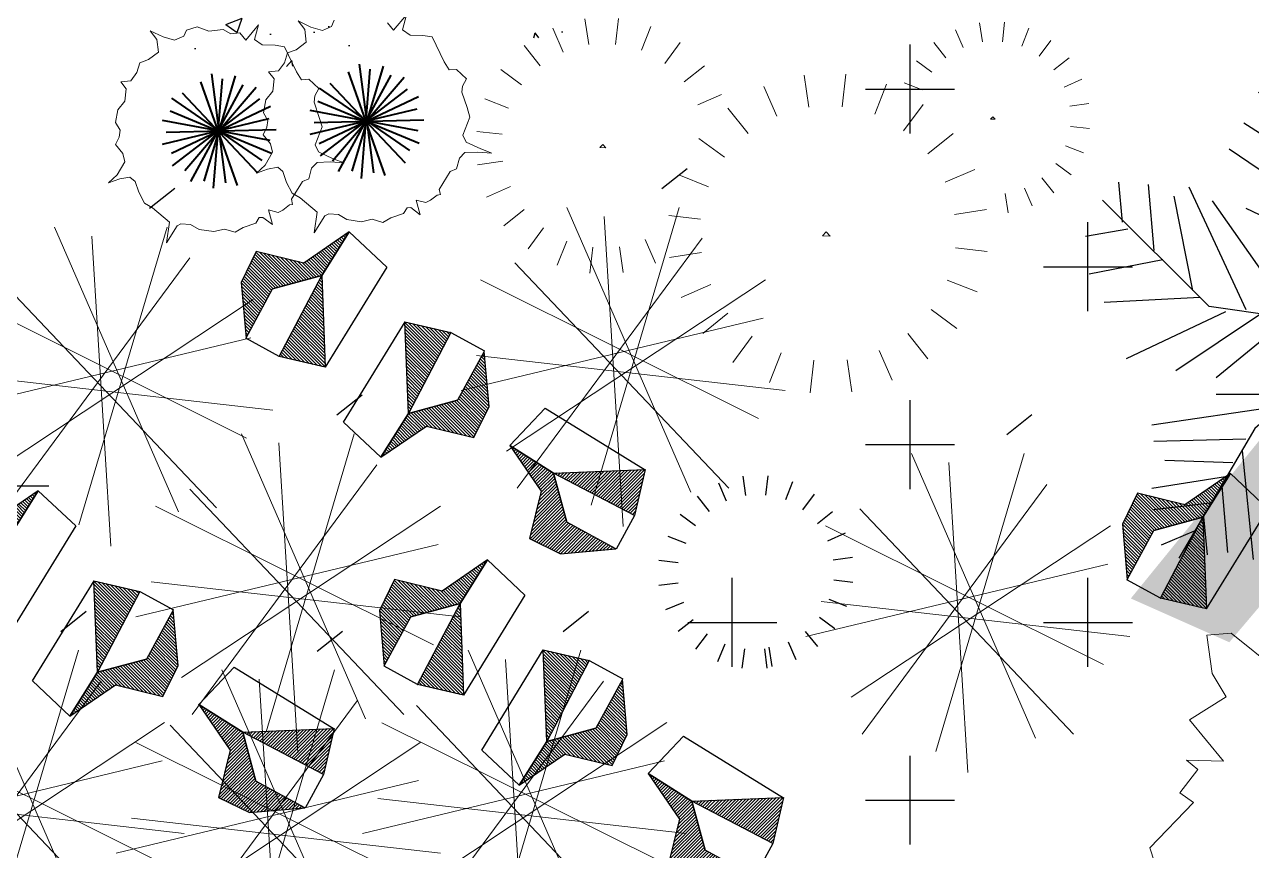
# Model space of a CAD drawing. Header units: millimetres. Extents: x 1933 to 24107, y 1228 to 18074.
# Drawn here: x 18080 to 19422, y 2620 to 3523 of the extents above; entities that cross this region are included whole.
import ezdxf

# ---------------------------------------------------------------- set-up
doc = ezdxf.new("R2010")
doc.units = ezdxf.units.MM
doc.layers.add('marc det', color=74, linetype='Continuous', lineweight=18)
doc.styles.add('ATTR', font='romans.shx', dxfattribs={"width": 0.8, "height": 0.470416})

# ---------------------------------------------------------------- blocks, each defined once
blk = doc.blocks.new('Tree Clump 1')
for p, q in [((35.416, 90.295), (33.513, 97.397)), ((42.83, 98.624), (42.83, 91.424)), ((50.244, 90.295), (52.148, 97.397)), ((28.462, 87.511), (24.83, 93.801)), ((57.198, 87.511), (60.83, 93.801)), ((22.519, 82.936), (17.374, 88.08)), ((63.142, 82.936), (68.286, 88.08)), ((17.938, 76.995), (11.653, 80.624)), ((67.722, 76.995), (74.007, 80.624)), ((14.976, 70.088), (8.057, 71.942)), ((70.684, 70.088), (77.603, 71.942)), ((6.83, 62.624), (14.03, 62.624)), ((78.83, 62.624), (71.63, 62.624)), ((-11.528, 45.743), (-14.699, 57.58)), ((0.83, 59.624), (0.83, 47.624)), ((13.188, 45.743), (16.359, 57.58)), ((70.684, 55.161), (77.603, 53.307)), ((-23.117, 41.102), (-29.17, 51.586)), ((24.777, 41.102), (30.83, 51.586)), ((-99.056, 36.519), (-101.593, 45.989)), ((-89.17, 47.624), (-89.17, 38.024)), ((-79.284, 36.519), (-76.746, 45.989)), ((67.722, 48.253), (74.007, 44.624)), ((-33.023, 33.477), (-41.596, 42.051)), ((34.683, 33.477), (43.256, 42.051)), ((63.142, 42.313), (68.286, 37.168)), ((-108.328, 32.806), (-113.17, 41.193)), ((-70.012, 32.806), (-65.17, 41.193)), ((57.198, 37.738), (60.83, 31.447)), ((-116.252, 26.706), (-123.111, 33.565)), ((-62.088, 26.706), (-55.229, 33.565)), ((-40.656, 23.576), (-51.132, 29.624)), ((42.316, 23.576), (52.792, 29.624)), ((-122.359, 18.786), (-130.739, 23.624)), ((-45.593, 12.063), (-57.125, 15.153)), ((47.253, 12.063), (58.785, 15.153)), ((-126.309, 9.575), (-135.534, 12.047)), ((-137.17, -0.376), (-127.57, -0.376)), ((-59.17, -0.376), (-47.17, -0.376)), ((60.83, -0.376), (48.83, -0.376)), ((-126.309, -10.327), (-135.534, -12.799)), ((-45.593, -12.815), (-57.125, -15.905)), ((47.253, -12.815), (58.785, -15.905)), ((-122.359, -19.538), (-130.739, -24.376)), ((-116.252, -27.458), (-123.111, -34.317)), ((-62.088, -27.458), (-55.229, -34.317)), ((-40.656, -24.328), (-51.132, -30.376)), ((42.316, -24.328), (52.792, -30.376)), ((-108.328, -33.558), (-113.17, -41.945)), ((-70.012, -33.558), (-65.17, -41.945)), ((-33.023, -34.229), (-41.596, -42.802)), ((34.683, -34.229), (43.256, -42.802)), ((-99.056, -37.271), (-101.593, -46.74)), ((-89.17, -48.376), (-89.17, -38.776)), ((-79.284, -37.271), (-76.746, -46.74)), ((-23.117, -41.854), (-29.17, -52.337)), ((24.777, -41.854), (30.83, -52.337)), ((-11.528, -46.495), (-14.699, -58.331)), ((0.83, -60.376), (0.83, -48.376)), ((13.188, -46.495), (16.359, -58.331))]:
    blk.add_line(p, q)
for points in [[(42.332, 62.85), (41.874, 61.676), (43.476, 62.263)], [(0, 0), (-0.763, -1.956), (1.907, -0.978)], [(-89.834, -0.075), (-90.444, -1.64), (-88.309, -0.857)]]:
    blk.add_lwpolyline(points, close=True)
at = {"style": 'ATTR', "width": 0.8, "flags": 9}
blk.add_attdef('ESTCODE', (0, 0), '', height=0.000432, dxfattribs=at)
blk = doc.blocks.new('stoun')
at = {"color": 49, "lineweight": -2}
for p, q in [((98342.5, 26377.7), (98557.9, 26728.3)), ((98569.6, 26407.8), (98557.4, 26728.3)), ((98675.1, 26608.8), (98557.4, 26726.5)), ((98671.2, 26601.4), (98557.9, 26714.7)), ((98667.3, 26593.9), (98558.3, 26702.9)), ((98679, 26616.2), (98569.8, 26725.4)), ((98682.9, 26623.7), (98584.6, 26722)), ((98686.8, 26631.1), (98599.4, 26718.5)), ((98690.7, 26638.5), (98614.1, 26715.1)), ((98694.6, 26646), (98628.9, 26711.7)), ((98698.5, 26653.4), (98643.6, 26708.3)), ((98702.4, 26660.8), (98658.4, 26704.8)), ((98663.4, 26586.5), (98558.8, 26691.1)), ((98659.5, 26579.1), (98559.2, 26679.3)), ((98655.6, 26571.6), (98559.7, 26667.5)), ((98706.3, 26668.3), (98673.2, 26701.4)), ((98710.2, 26675.7), (98687.9, 26698)), ((98714.1, 26683.1), (98702.7, 26694.5)), ((98718, 26690.6), (98717.5, 26691.1)), ((98718.2, 26690.9), (98835.7, 26626.9)), ((98651.7, 26564.2), (98560.1, 26655.7)), ((98647.8, 26556.8), (98560.6, 26644)), ((98643.9, 26549.3), (98561, 26632.2)), ((98640, 26541.9), (98561.5, 26620.4)), ((98835.2, 26618.7), (98832.6, 26621.3)), ((98636.1, 26534.5), (98561.9, 26608.6)), ((98632.2, 26527), (98562.4, 26596.8)), ((98628.3, 26519.6), (98562.8, 26585)), ((98841.8, 26544.1), (98808.6, 26577.3)), ((98840.7, 26556.5), (98812.6, 26584.6)), ((98839.6, 26569), (98816.6, 26592)), ((98838.5, 26581.4), (98820.6, 26599.3)), ((98837.4, 26593.8), (98824.6, 26606.6)), ((98836.3, 26606.3), (98828.6, 26614)), ((98624.4, 26512.2), (98563.3, 26573.3)), ((98620.5, 26504.7), (98563.7, 26561.5)), ((98616.6, 26497.3), (98564.2, 26549.7)), ((98612.7, 26489.9), (98564.6, 26537.9)), ((98848.4, 26469.5), (98784.6, 26533.3)), ((98847.3, 26482), (98788.6, 26540.6)), ((98846.2, 26494.4), (98792.6, 26548)), ((98845.1, 26506.8), (98796.6, 26555.3)), ((98844, 26519.2), (98800.6, 26562.6)), ((98842.9, 26531.7), (98804.6, 26570)), ((98608.8, 26482.4), (98565.1, 26526.1)), ((98604.9, 26475), (98565.5, 26514.3)), ((98601, 26467.6), (98566, 26502.6)), ((98597.1, 26460.1), (98566.4, 26490.8)), ((98840.7, 26409.2), (98760.6, 26489.3)), ((98844.4, 26416.8), (98764.6, 26496.6)), ((98848.2, 26424.4), (98768.6, 26503.9)), ((98851.7, 26432.2), (98772.6, 26511.3)), ((98850.6, 26444.7), (98776.6, 26518.6)), ((98849.5, 26457.1), (98780.6, 26525.9)), ((98593.2, 26452.7), (98566.9, 26479)), ((98589.3, 26445.3), (98567.3, 26467.2)), ((98585.4, 26437.8), (98567.8, 26455.4)), ((98569.6, 26407.8), (98741.6, 26454.3)), ((98811, 26348.3), (98712.7, 26446.5)), ((98814.7, 26355.9), (98721.7, 26448.9)), ((98818.4, 26363.5), (98730.6, 26451.3)), ((98822.1, 26371.1), (98739.5, 26453.7)), ((98825.8, 26378.7), (98744.6, 26459.9)), ((98829.6, 26386.3), (98748.6, 26467.3)), ((98833.3, 26394), (98752.6, 26474.6)), ((98837, 26401.6), (98756.6, 26481.9)), ((98473.4, 26254.3), (98569.6, 26407.8)), ((98581.5, 26430.4), (98568.2, 26443.6)), ((98577.6, 26423), (98568.7, 26431.9)), ((98573.7, 26415.5), (98569.1, 26420.1)), ((98569.8, 26408.1), (98569.6, 26408.3)), ((98621.7, 26356.2), (98570, 26407.9)), ((98628.4, 26360.8), (98578.9, 26410.3)), ((98638.2, 26362.3), (98587.8, 26412.7)), ((98653.2, 26358.7), (98596.8, 26415.1)), ((98668.1, 26355.1), (98605.7, 26417.5)), ((98683.1, 26351.5), (98614.6, 26420)), ((98698, 26347.8), (98623.5, 26422.4)), ((98713, 26344.2), (98632.4, 26424.8)), ((98728, 26340.6), (98641.4, 26427.2)), ((98742.9, 26337), (98650.3, 26429.6)), ((98757.9, 26333.3), (98659.2, 26432)), ((98772.8, 26329.7), (98668.1, 26434.4)), ((98787.8, 26326.1), (98677.1, 26436.8)), ((98799.8, 26325.4), (98686, 26439.2)), ((98803.5, 26333), (98694.9, 26441.7)), ((98807.2, 26340.7), (98703.8, 26444.1)), ((98473.4, 26254.3), (98342.5, 26377.7)), ((98574.6, 26323.9), (98539.2, 26359.3)), ((98581.4, 26328.5), (98543.6, 26366.3)), ((98588.1, 26333.1), (98548, 26373.2)), ((98594.8, 26337.7), (98552.3, 26380.2)), ((98601.5, 26342.4), (98556.7, 26387.2)), ((98608.2, 26347), (98561.1, 26394.2)), ((98615, 26351.6), (98565.4, 26401.1)), ((98534.3, 26296.2), (98513, 26317.5)), ((98541.1, 26300.8), (98517.4, 26324.5)), ((98547.8, 26305.4), (98521.8, 26331.4)), ((98554.5, 26310), (98526.1, 26338.4)), ((98561.2, 26314.7), (98530.5, 26345.4)), ((98567.9, 26319.3), (98534.9, 26352.3)), ((98494, 26268.5), (98486.8, 26275.7)), ((98500.8, 26273.1), (98491.2, 26282.7)), ((98507.5, 26277.7), (98495.6, 26289.6)), ((98514.2, 26282.3), (98499.9, 26296.6)), ((98520.9, 26287), (98504.3, 26303.6)), ((98527.6, 26291.6), (98508.7, 26310.5)), ((98473.9, 26254.6), (98473.7, 26254.8)), ((98480.6, 26259.3), (98478.1, 26261.8)), ((98487.3, 26263.9), (98482.5, 26268.7))]:
    blk.add_line(p, q, dxfattribs=at)
for points in [[(98557.4, 26728.3), (98718.2, 26690.9), (98569.6, 26407.8), (98557.4, 26728.3)], [(98473.4, 26254.3), (98632.6, 26363.7), (98798.8, 26323.4), (98851.7, 26431.7), (98834.7, 26625.1), (98741.6, 26454.3), (98569.6, 26407.8), (98473.4, 26254.3)]]:
    blk.add_lwpolyline(points, dxfattribs=at)
blk = doc.blocks.new('pzzzzzzzzz')
at = {"layer": 'marc det', "color": 85, "lineweight": 0}
for p, q in [((-11.87, 110.3), (16.91, -81.7)), ((56.07, 92.13), (-45.29, -73.45)), ((-29.44, -91.45), (9.18, 98.82)), ((40.62, -85.29), (-52.09, 85.29)), ((-75.6, 80.55), (69.86, -48.02)), ((-87.07, -51.13), (64.82, 69.8)), ((90.33, -35.54), (-90.33, 35.54)), ((96.44, 34.53), (-87.65, -27.16)), ((-105.3, 16.8), (88.78, 11.81))]:
    blk.add_line(p, q, dxfattribs=at)
blk = doc.blocks.new('fff')
at = {"color": 93}
for p, q in [((80799.9, 23710.9), (80683.3, 24344.1)), ((80686.8, 24306.7), (80654.6, 24332.5)), ((80698.9, 24286.1), (80727, 24332.5)), ((80702.9, 24234.5), (80610.4, 24296.4)), ((80715, 24193.2), (80771.3, 24260.3)), ((80719, 24152), (80558.1, 24229.3)), ((80735.1, 24110.7), (80851.8, 24244.8)), ((80743.1, 24017.9), (80916.2, 24229.3)), ((80743.1, 24023), (80525.9, 24162.3)), ((80767.3, 23894.1), (80896, 24131.3)), ((80759.2, 23925), (80493.7, 24105.5)), ((81099.8, 23810.9), (81333.1, 24110.8)), ((81101.3, 23811.5), (81145.5, 24110.7)), ((81290.4, 24115.9), (81302.4, 24074.6)), ((81044.9, 23790.9), (81105.3, 24069.4)), ((81189.8, 24074.6), (81213.9, 23961.1)), ((81230, 24090.1), (81266.2, 24028.2)), ((80980.5, 23775.4), (81057, 24059.1)), ((81153.6, 24054), (81161.6, 23894.1)), ((81286.3, 24043.6), (81366.8, 24054)), ((80260.3, 23945.6), (80252.3, 24033.3)), ((80316.6, 24028.2), (80328.7, 23883.7)), ((80405.2, 24023), (80529.9, 23754.8)), ((80450.1, 23760.9), (80216.8, 23994.2)), ((80373, 24002.4), (80413.2, 23796.1)), ((80638.5, 23734.2), (80457.5, 23992.1)), ((80787.4, 23785.7), (80900.1, 24007.5)), ((80912.1, 23749.6), (80996.6, 24002.4)), ((81250.1, 23997.2), (81342.7, 23986.9)), ((80529.9, 23976.6), (80767.3, 23863.1)), ((80843.7, 23729), (80924.2, 23981.7)), ((80272.4, 23930.2), (80179.8, 23914.7)), ((81201.8, 23930.2), (81334.6, 23909.5)), ((81169.6, 23894.1), (81342.7, 23832.2)), ((80348.8, 23863.1), (80187.9, 23832.2)), ((80570.1, 23863.1), (80787.4, 23765.1)), ((81129.4, 23847.6), (81334.6, 23780.6)), ((80799.9, 23710.9), (81099.8, 23810.9)), ((80429.3, 23780.6), (80220.1, 23770.3)), ((81000.7, 23775.4), (81189.8, 23672.3)), ((81069.1, 23796.1), (81318.5, 23729)), ((80485.6, 23749.6), (80268.4, 23646.5)), ((80799.9, 23710.9), (80450.1, 23760.9)), ((80924.2, 23749.6), (81141.5, 23646.5)), ((80562.1, 23744.5), (80377, 23620.7)), ((80622.4, 23734.2), (80465.5, 23605.2)), ((80727, 23723.8), (80562.1, 23620.7)), ((80871.9, 23729), (81089.2, 23615.5)), ((80799.9, 23710.9), (80550, 23494.4)), ((80799.9, 23710.9), (80999.9, 23461)), ((80747.2, 23672.3), (80759.2, 23548.5)), ((80827.6, 23677.4), (80783.4, 23486.6)), ((80819.6, 23682.6), (81069.1, 23605.2)), ((80727, 23646.5), (80578.2, 23600)), ((80855.8, 23641.3), (80823.6, 23424.7)), ((80694.9, 23615.5), (80731.1, 23450.4)), ((80650.6, 23584.6), (80702.9, 23347.3)), ((80900.1, 23584.6), (80839.7, 23311.2)), ((80884, 23610.4), (81157.6, 23548.5)), ((80630.5, 23569.1), (80465.5, 23569.1)), ((80606.3, 23543.3), (80324.7, 23502)), ((80610.4, 23543.3), (80658.7, 23264.7)), ((80936.3, 23543.3), (81209.9, 23502)), ((80570.1, 23507.2), (80602.3, 23218.3)), ((80956.4, 23522.7), (80871.9, 23264.7)), ((80550, 23494.4), (80383.4, 23211.1)), ((80980.5, 23491.7), (81201.8, 23455.6)), ((80529.9, 23471.1), (80328.7, 23465.9)), ((81000.7, 23460.8), (80892, 23202.8)), ((80999.9, 23461), (81099.8, 23127.8)), ((81004.7, 23460.8), (81250.1, 23388.5)), ((80501.7, 23419.5), (80352.8, 23424.7)), ((80521.8, 23445.3), (80546, 23208)), ((81012.7, 23429.8), (81230, 23342.1)), ((80485.6, 23388.5), (80324.7, 23362.8)), ((81024.8, 23373.1), (80976.5, 23213.2)), ((80477.6, 23367.9), (80489.7, 23223.5)), ((81036.9, 23347.3), (81234, 23259.6)), ((80457.5, 23331.8), (80328.7, 23316.3)), ((80437.3, 23300.9), (80445.4, 23218.3)), ((81053, 23290.5), (81016.7, 23171.9)), ((80417.2, 23269.9), (80344.8, 23239)), ((81053, 23285.4), (81181.7, 23213.2)), ((81073.1, 23228.6), (81141.5, 23182.2)), ((81073.1, 23202.8), (81057, 23146.1)), ((81097.2, 23156.4), (81113.3, 23146.1))]:
    blk.add_line(p, q, dxfattribs=at)
at = {"color": 93, "style": 'ATTR', "width": 0.8, "flags": 9}
blk.add_attdef('ESTCODE', (80799.9, 23710.9), '', height=0.00304, dxfattribs=at)

msp = doc.modelspace()

# ---------------------------------------------------------------- hatches: boundary and pattern name
at = {"lineweight": 25}
h = msp.add_hatch(dxfattribs=at)
h.set_pattern_fill('AR-CONC', color=6, angle=53.5021, style=0)
h.set_pattern_definition([(103.5021, (-25298.07, -77667.94), (121.1753, 136.9739), [19.05, -209.55]), (48.5021, (-25298.07, -77667.94), (-174.54856, 85.30825), [15.24, -167.64]), (153.9531, (-25287.97, -77656.53), (-53.37216, 222.28218), [16.19, -178.09]), (99.6863, (-25338.9, -77637.72), (195.03293, 192.90817), [28.575, -314.325]), (150.1377, (-25322.65, -77621.65), (-57.6937, 338.0113), [24.285, -267.135]), (44.6861, (-25338.9, -77637.72), (-57.6931, 338.0113), [22.86, -251.46]), (74.5021, (-25313.59, -77624.86), (172.38858, 61.05312), [19.05, -209.55]), (19.5021, (-25313.59, -77624.86), (-111.30535, 159.2351), [15.24, -167.64]), (124.9535, (-25299.22, -77619.77), (61.08266, 220.28813), [16.19, -178.09]), (91.0021, (-25298.07, -77667.94), (-66.134912, 52.775633), [0, -165.608, 0, -170.18, 0, -168.275]), (61.0021, (-25298.07, -77667.94), (-40.78914, 113.30164), [0, -97.028, 0, -161.798, 0, -64.135]), (21.0021, (-25331.76, -77713.47), (85.253593, 105.59097), [0, -63.5, 0, -198.12, 0, -262.89]), (11.0021, (-25346.87, -77733.89), (67.66643, 134.2014), [0, -82.55, 0, -131.572, 0, -186.69])])
edge = h.paths.add_edge_path()
edge.add_arc((18639.7, 3715.9), 207.5, 53.5021, 413.5021)
at = {"lineweight": 25, "true_color": 0x000000}
h = msp.add_hatch(dxfattribs=at)
h.set_pattern_fill('AR-CONC', color=18, style=0)
edge = h.paths.add_edge_path()
edge.add_arc((18355.7, 3684.2), 207.5, 0, 360)
h = msp.add_hatch(color=30)
h.set_gradient(color1=(250, 136, 5), one_color=1, tint=1, name='INVCURVED')
h.paths.add_polyline_path([(19660.7, 3158.2), (19517.1, 3194.1), (19445.3, 3086.5), (19289.8, 2895.3), (19397.5, 2847.4)])
h.paths.add_polyline_path([(19923.8, 2990.9), (19780.3, 3062.6), (19612.8, 2811.6), (19720.5, 2739.9)])

# ---------------------------------------------------------------- linework, layer by layer
at = {"color": 82}
for p, q in [((19048.4, 3403.9), (19048.4, 3501.2)), ((18999.8, 3452.5), (19097.1, 3452.5)), ((18804.7, 3365.2), (18777.1, 3343.2)), ((18244.6, 3343.7), (18216.9, 3321.7)), ((19242.9, 3209.5), (19242.9, 3306.7)), ((19194.3, 3258.1), (19291.5, 3258.1)), ((18449.2, 3117.7), (18421.6, 3095.6)), ((19048.4, 3015), (19048.4, 3112.2)), ((19181.7, 3096.1), (19154.1, 3074.1)), ((18999.8, 3063.6), (19097.1, 3063.6)), ((18854, 2820.5), (18854, 2917.8)), ((19242.9, 2820.5), (19242.9, 2917.8)), ((18147.6, 2880.9), (18120, 2858.8)), ((18697, 2880.9), (18669.3, 2858.8)), ((18427.7, 2859.3), (18400.1, 2837.3)), ((18805.4, 2869.1), (18902.6, 2869.1)), ((19194.3, 2869.1), (19291.5, 2869.1)), ((19048.4, 2626.1), (19048.4, 2723.3)), ((18999.8, 2674.7), (19097.1, 2674.7))]:
    msp.add_line(p, q, dxfattribs=at)
at = {"color": 62}
for p, q in [((18847.9, 3001.8), (18839.4, 3021.3)), ((18869, 3007.9), (18865.8, 3028.9)), ((18890.8, 3008.1), (18893.2, 3029.4)), ((18919.9, 3022.8), (18912.2, 3003.2)), ((18829.1, 2990.5), (18815.9, 3007.1)), ((18931.2, 2992.3), (18943.9, 3009.5)), ((18813.7, 2974.9), (18796.9, 2987.3)), ((18947.1, 2977.3), (18963.7, 2990.5)), ((18958.4, 2958.5), (18977.9, 2967)), ((18783.6, 2963.3), (18803.2, 2955.6)), ((18964.5, 2937.5), (18985.5, 2940.6)), ((18794.8, 2934.1), (18773.8, 2936.8)), ((18794.9, 2912.2), (18773.8, 2909.4)), ((18965.2, 2915.5), (18986, 2913.2)), ((18800.6, 2891), (18781, 2882.9)), ((18979.4, 2886.5), (18959.8, 2894.2)), ((18811.4, 2871.9), (18794.8, 2859.1)), ((18949.3, 2874.9), (18966.1, 2862.5)), ((18933.9, 2859.3), (18947.1, 2842.7)), ((18814.2, 2839.8), (18827, 2856.5)), ((18846, 2845.4), (18838, 2826.1)), ((18915.1, 2848), (18923.6, 2828.6)), ((18867.3, 2840.1), (18864.6, 2819)), ((18889.2, 2840.2), (18892, 2819.1)), ((18894, 2841.9), (18897.2, 2821))]:
    msp.add_line(p, q, dxfattribs=at)
at = {"color": 102}
msp.add_line((18106.6, 3018.3), (16728, 3012.4), dxfattribs=at)
at = {"layer": 'marc det', "color": 85, "lineweight": 40}
for p, q in [((18472.2, 3477.5), (18437.9, 3362.5)), ((18446.1, 3479.8), (18461.6, 3360.7)), ((18310.6, 3466.8), (18276.3, 3351.7)), ((18284.5, 3469), (18300, 3350)), ((18286.9, 3343.9), (18296.5, 3463.6)), ((18495.1, 3464.9), (18417, 3373.7)), ((18423.4, 3362.3), (18480.9, 3467.7)), ((18474.4, 3357.9), (18434.5, 3471.1)), ((18448.5, 3354.7), (18458.1, 3474.3)), ((18335.3, 3360.6), (18252.8, 3447.9)), ((18333.5, 3454.1), (18255.4, 3363)), ((18261.9, 3351.5), (18319.3, 3456.9)), ((18312.9, 3347.1), (18273, 3460.4)), ((18402.3, 3453.4), (18501.1, 3385.2)), ((18403.7, 3379.4), (18499.1, 3452.3)), ((18496.8, 3371.4), (18414.3, 3458.6)), ((18240.7, 3442.6), (18339.5, 3374.4)), ((18242.1, 3368.6), (18337.5, 3441.6)), ((18511.8, 3392.9), (18401, 3439)), ((18510.9, 3444), (18402.4, 3392.5)), ((18350.3, 3382.1), (18239.4, 3428.2)), ((18349.3, 3433.3), (18240.8, 3381.8)), ((18392.1, 3429.3), (18510.1, 3407.2)), ((18392.6, 3403.1), (18509.4, 3430.9)), ((18230.5, 3418.5), (18348.5, 3396.4)), ((18231, 3392.3), (18347.8, 3420.2)), ((18355.2, 3407.8), (18235.2, 3404.8)), ((18516.8, 3418.5), (18396.7, 3415.6))]:
    msp.add_line(p, q, dxfattribs=at)
at = {"layer": 'marc det', "color": 82}
msp.add_lwpolyline([(18418.8, 3527.7), (18415.7, 3521), (18405.8, 3516.6), (18393.4, 3520.3), (18379.2, 3526.9), (18386.6, 3517.4), (18388, 3503.6), (18377.2, 3495.5), (18367.7, 3491.9), (18364.4, 3481.3), (18357.8, 3472.3), (18347.1, 3471.2), (18353, 3463.5), (18351.5, 3450), (18343.9, 3440.5), (18341.4, 3426.5), (18346.2, 3418.2), (18345.1, 3410.7), (18341.2, 3402.4), (18349.3, 3392.6), (18351.4, 3383.6), (18343.2, 3369.3), (18333.7, 3360.6), (18345.9, 3365), (18357, 3366.9), (18362.7, 3362.3), (18366.6, 3350.4), (18372.9, 3338.4), (18381.6, 3333.4), (18400.2, 3317.7), (18396.8, 3295.1), (18408.6, 3313.8), (18412.8, 3315.9), (18423.4, 3315.1), (18432.7, 3309.7), (18448.8, 3307.3), (18460.3, 3310), (18472.1, 3306.6), (18480.7, 3311.7), (18494.6, 3316.3), (18498.4, 3322.6), (18502.4, 3322.8), (18512.9, 3314.9), (18508.5, 3331), (18519, 3328.2), (18524.2, 3330.9), (18531.5, 3336.5), (18534.9, 3337), (18533.5, 3342.6), (18545.7, 3362.2), (18552.6, 3365.1), (18555.6, 3376.7), (18561.6, 3383), (18576, 3383.4), (18591.2, 3382.4), (18579.2, 3387), (18563, 3394.5), (18559.5, 3402.1), (18567, 3421.8), (18564, 3432.3), (18558.4, 3449), (18559.1, 3455.7), (18563.6, 3463.7), (18552.6, 3473.8), (18544.6, 3473.5), (18539.1, 3482.1), (18525.8, 3509.4), (18515.6, 3511.1), (18501.7, 3511.5), (18493.4, 3517.3), (18497.7, 3533.5), (18483.7, 3516.8), (18477.2, 3524.8)], dxfattribs=at)
msp.add_lwpolyline([(18336.1, 3522.7), (18322.1, 3506), (18315.6, 3514.1), (18305.6, 3512.7), (18297.5, 3517.4), (18281.8, 3515.6), (18269.1, 3520.5), (18257.2, 3516.9), (18254.2, 3510.3), (18244.2, 3505.8), (18231.8, 3509.5), (18217.6, 3516.1), (18225, 3506.6), (18226.5, 3492.9), (18215.7, 3484.8), (18206.1, 3481.1), (18202.8, 3470.6), (18196.3, 3461.5), (18185.5, 3460.4), (18191.4, 3452.7), (18189.9, 3439.3), (18182.3, 3429.7), (18179.8, 3415.8), (18184.6, 3407.5), (18183.5, 3399.9), (18179.7, 3391.7), (18187.7, 3381.9), (18189.8, 3372.9), (18181.6, 3358.5), (18172.1, 3349.8), (18184.3, 3354.2), (18195.4, 3356.1), (18201.1, 3351.5), (18205.1, 3339.6), (18211.3, 3327.6), (18220, 3322.6), (18238.7, 3306.9), (18235.3, 3284.3), (18247.1, 3303), (18251.2, 3305.2), (18261.8, 3304.3), (18271.1, 3299), (18287.3, 3296.5), (18298.8, 3299.3), (18310.5, 3295.8), (18319.1, 3300.9), (18333.1, 3305.6), (18336.8, 3311.9), (18340.8, 3312), (18351.3, 3304.2), (18347, 3320.3), (18357.4, 3317.4), (18362.6, 3320.1), (18369.9, 3325.8), (18373.3, 3326.2), (18372, 3331.9), (18384.2, 3351.4), (18391, 3354.3), (18394, 3366), (18400.1, 3372.2), (18414.4, 3372.7), (18429.7, 3371.7), (18417.6, 3376.2), (18401.5, 3383.7), (18397.9, 3391.4), (18405.5, 3411.1), (18402.4, 3421.5), (18396.8, 3438.2), (18397.6, 3444.9), (18402.1, 3452.9), (18391, 3463.1), (18383, 3462.7), (18377.6, 3471.3), (18364.3, 3498.6), (18354.1, 3500.3), (18340.1, 3500.7), (18331.8, 3506.6)], close=True, dxfattribs=at)
at = {"layer": 'marc det', "color": 49}
msp.add_lwpolyline([(19449.5, 2817.1), (19399.7, 2857.2), (19373.1, 2855.2), (19378.9, 2813.1), (19394, 2787.6), (19353.9, 2762.4), (19391.1, 2717.4), (19350.7, 2718.4), (19363.1, 2708.3), (19343.3, 2682.6), (19358.5, 2672), (19310.5, 2622.4), (19321.3, 2590.3), (19362.3, 2578.1), (19420.4, 2592.2), (19432.7, 2567.3)], dxfattribs=at)

# ---------------------------------------------------------------- block references
at = {"color": 92, "xscale": 0.4999999999881766, "yscale": 0.4999999999881766, "zscale": 0.4999999999881766}
msp.add_blockref('fff', (-20849.5, -8666), dxfattribs=at)
at = {"lineweight": 20, "xscale": 1.749999999717133, "yscale": 1.749999999717133, "zscale": 1.75, "rotation": 54.98478977539997}
for p in [(18748.8, 3150.1), (18188.7, 3128.6), (18393.3, 2902.5), (19125.8, 2881), (18091.7, 2665.7), (18641, 2665.7), (18371.8, 2644.2)]:
    msp.add_blockref('pzzzzzzzzz', p, dxfattribs=at)
at = {"color": 46, "xscale": 0.3125000000181899, "yscale": 0.3125000000181899, "zscale": 0.3125000000181899, "rotation": 180}
for p in [(49208.2, 11500.8), (50171.7, 11236.5), (48868.2, 11217.6), (49359.4, 11142.1)]:
    msp.add_blockref('stoun', p, dxfattribs=at)
at = {"color": 34, "xscale": 0.3125000000181899, "yscale": 0.3125000000181899, "zscale": 0.3125000000181899}
for p in [(-12303.1, -5154.8), (-12643.1, -5437.9), (-12151.9, -5513.5)]:
    msp.add_blockref('stoun', p, dxfattribs=at)
at = {"color": 8, "xscale": 0.3125000000181899, "yscale": 0.3125000000181899, "zscale": 0.3125000000181899, "rotation": 270}
for p in [(10406.3, 33835.4), (10066.3, 33552.2), (10557.5, 33476.7)]:
    msp.add_blockref('stoun', p, dxfattribs=at)
at = {"layer": 'marc det', "color": 3, "xscale": 2.920772651206308, "yscale": 2.920772651206308, "zscale": 2.920772652073434, "rotation": 338.5893274531307}
msp.add_blockref('Tree Clump 1', (18956.8, 3296.4), dxfattribs=at)

doc.saveas('drawing.dxf')
